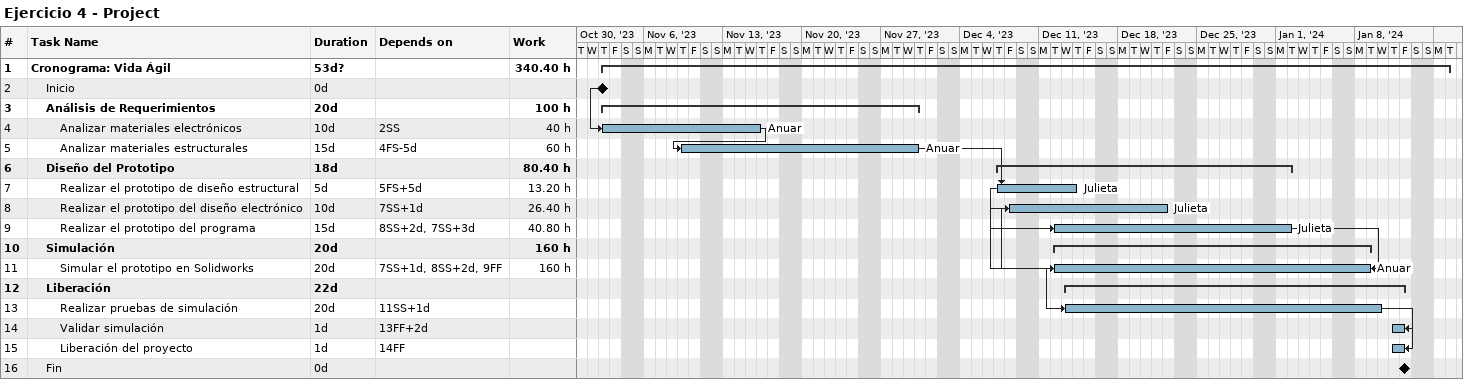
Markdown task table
Ejercicio 4 - Project

| ID | Level | Task | Duration | Start | Finish | Predecessors | Resources | Work (h) |
|---|---|---|---|---|---|---|---|---|
| 1 | 1 | **Cronograma: Vida Ágil** | 53d? | 2023-11-02 | 2024-01-16 |  |  | 340.40 |
| 2 | 2 | Inicio | 0d | 2023-11-02 | 2023-11-02 |  |  |  |
| 3 | 2 | **Análisis de Requerimientos** | 20d | 2023-11-02 | 2023-11-30 |  |  | 100 |
| 4 | 3 | Analizar materiales electrónicos | 10d | 2023-11-02 | 2023-11-16 | 2SS | Anuar | 40 |
| 5 | 3 | Analizar materiales estructurales | 15d | 2023-11-09 | 2023-11-30 | 4FS-5d | Anuar | 60 |
| 6 | 2 | **Diseño del Prototipo** | 18d | 2023-12-07 | 2024-01-02 |  |  | 80.40 |
| 7 | 3 | Realizar el prototipo de diseño estructural | 5d | 2023-12-07 | 2023-12-14 | 5FS+5d | Julieta | 13.20 |
| 8 | 3 | Realizar el prototipo del diseño electrónico | 10d | 2023-12-08 | 2023-12-22 | 7SS+1d | Julieta | 26.40 |
| 9 | 3 | Realizar el prototipo del programa | 15d | 2023-12-12 | 2024-01-02 | 8SS+2d, 7SS+3d | Julieta | 40.80 |
| 10 | 2 | **Simulación** | 20d | 2023-12-12 | 2024-01-09 |  |  | 160 |
| 11 | 3 | Simular el prototipo en Solidworks | 20d | 2023-12-12 | 2024-01-09 | 7SS+1d, 8SS+2d, 9FF | Anuar | 160 |
| 12 | 2 | **Liberación** | 22d | 2023-12-13 | 2024-01-12 |  |  |  |
| 13 | 3 | Realizar pruebas de simulación | 20d | 2023-12-13 | 2024-01-10 | 11SS+1d |  |  |
| 14 | 3 | Validar simulación | 1d | 2024-01-11 | 2024-01-12 | 13FF+2d |  |  |
| 15 | 3 | Liberación del proyecto | 1d | 2024-01-11 | 2024-01-12 | 14FF |  |  |
| 16 | 2 | Fin | 0d | 2024-01-12 | 2024-01-12 |  |  |  |
